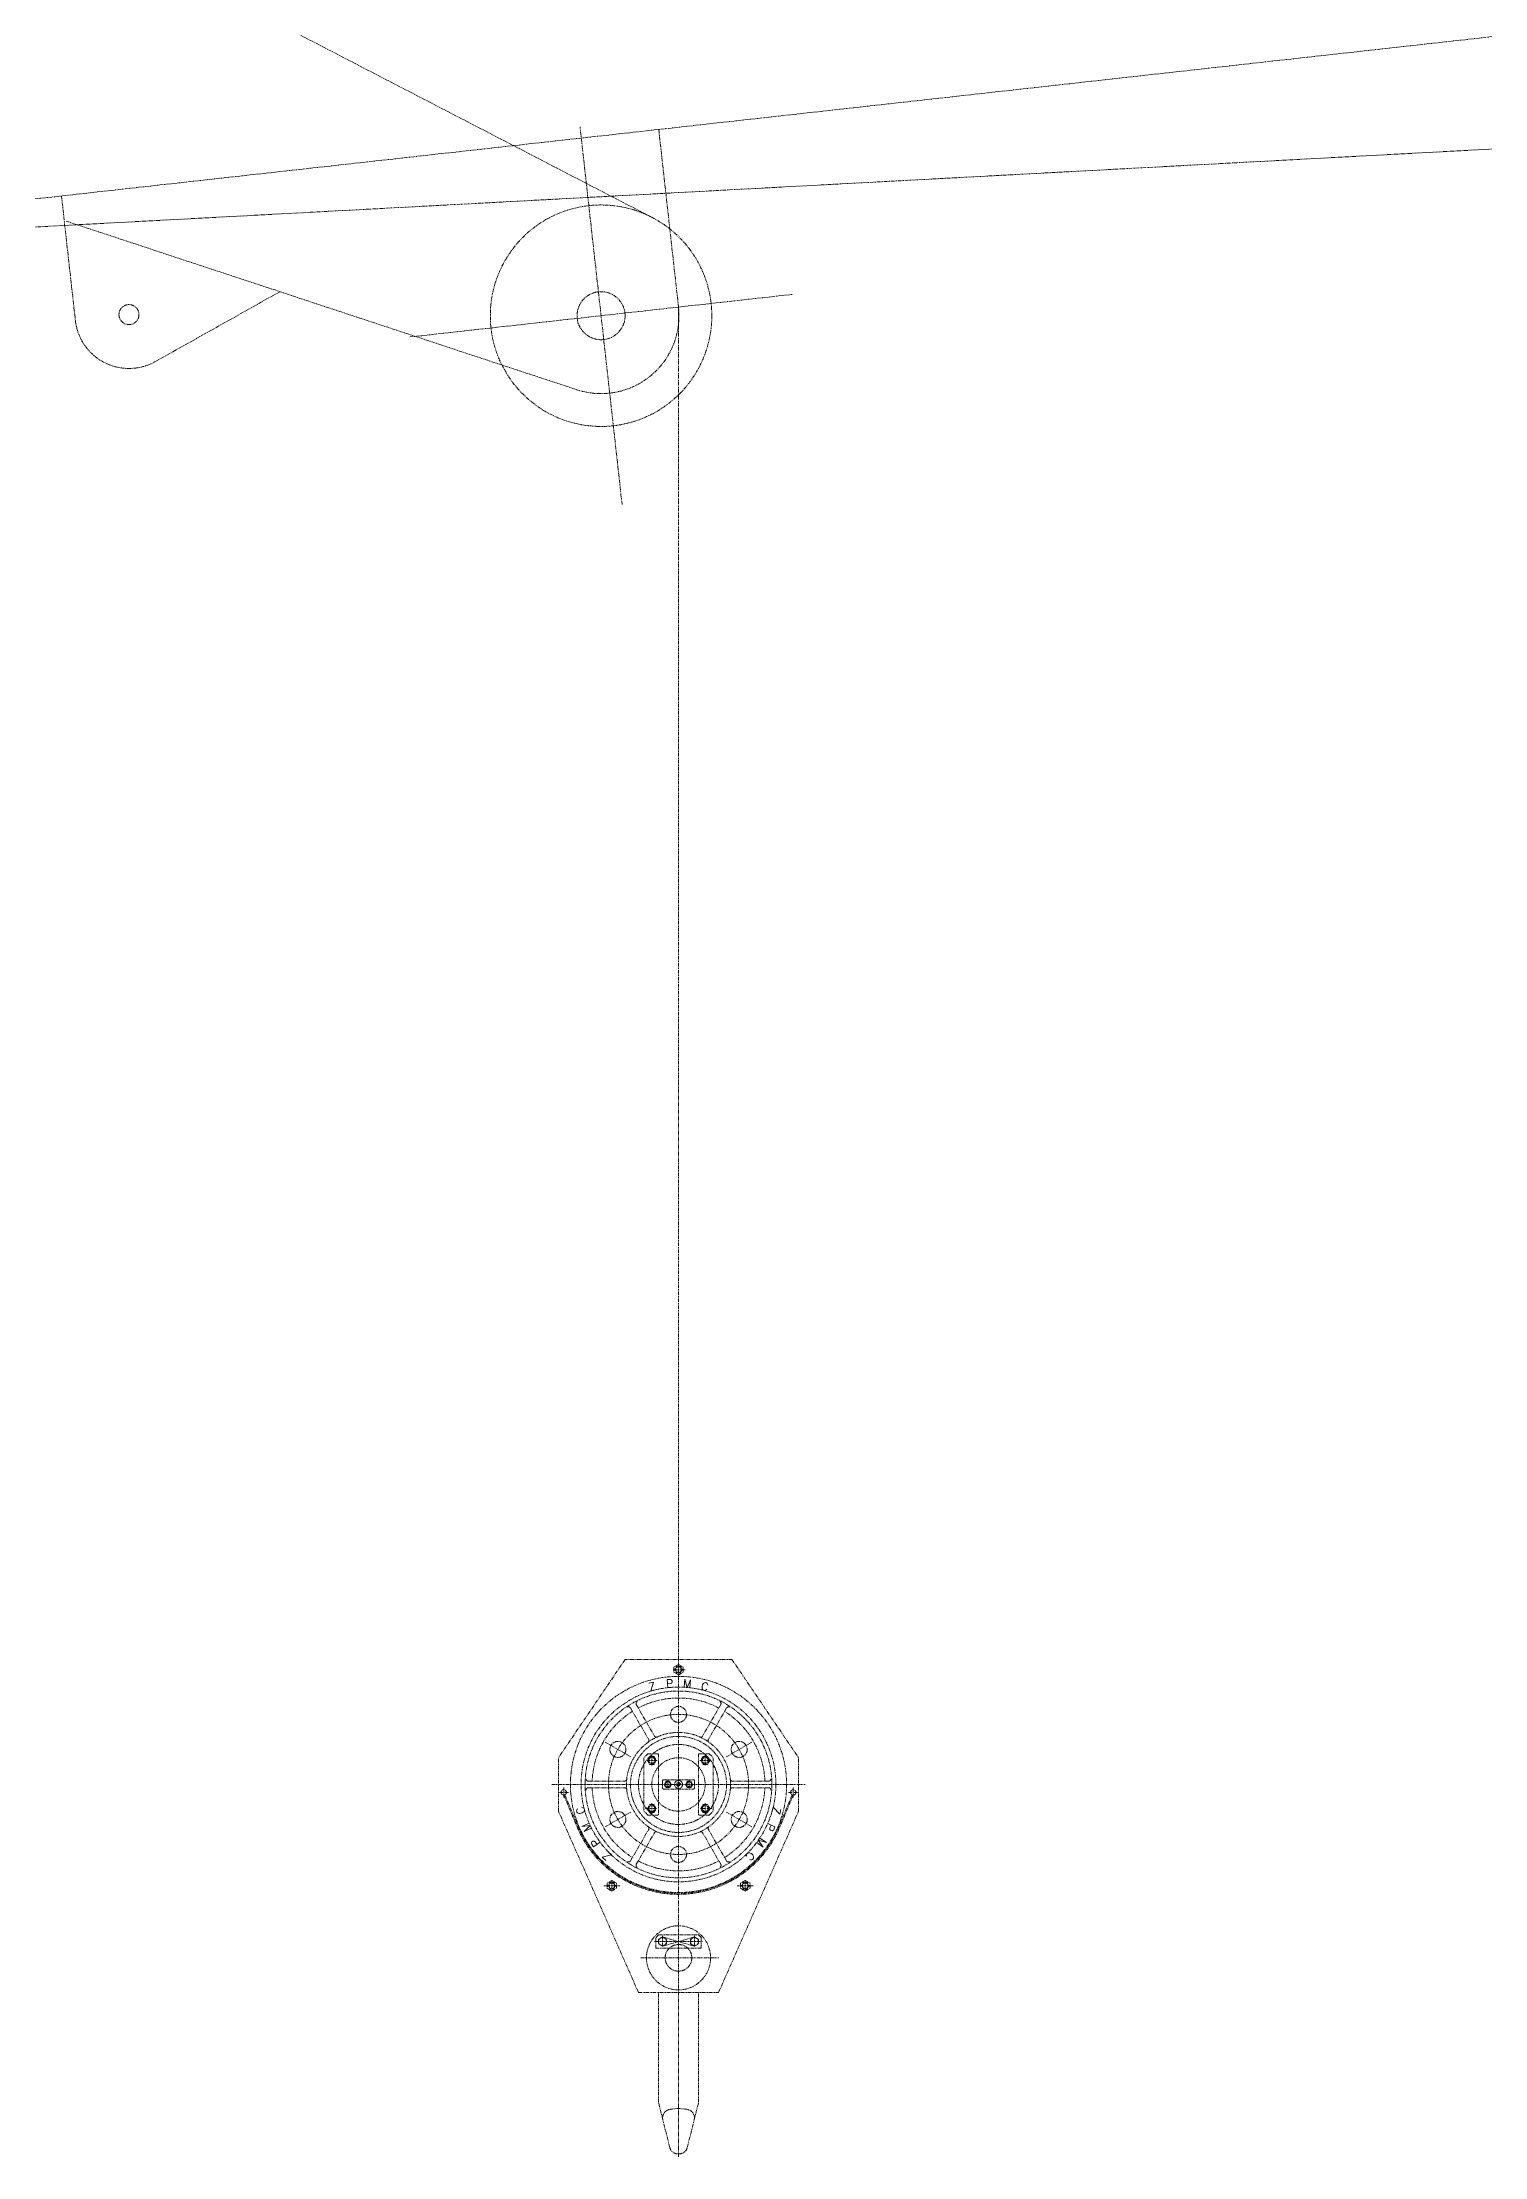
# Model space of a CAD drawing. Extents: x -77424 to 170509, y -26698 to 150000.
# Drawn here: x 59915 to 65321, y 26621 to 34547 of the extents above; entities that cross this region are included whole.
import ezdxf
from ezdxf.enums import TextEntityAlignment as Align

# ---------------------------------------------------------------- set-up
doc = ezdxf.new("R2010")
doc.units = 0
doc.header["$LTSCALE"] = 3.5
doc.header["$MEASUREMENT"] = 0
doc.linetypes.add('PHANTOM', pattern=[2.5, 1.25, -0.25, 0.25, -0.25, 0.25, -0.25])
doc.layers.add('_REFERENCE', color=253, linetype='CONTINUOUS')
doc.styles.add('BTL1', font='romand__.ttf')

# ---------------------------------------------------------------- blocks, each defined once
blk = doc.blocks.new('ZPMC MAIN CRANE STOWED POSITION')
at = {"layer": '_REFERENCE', "linetype": 'PHANTOM', "lineweight": 15, "ltscale": 3}
for p, q in [((38878, 21905.3), (48177.6, 17084.9)), ((16878.8, 13926.4), (79130.5, 20858.8)), ((57210.9, 17656.2), (43746.7, 16935.5)), ((48065.4, 16008.8), (47907.8, 17424.2)), ((48276.8, 16748.8), (48202.7, 17414.7)), ((45964.5, 17165.4), (46016.5, 16698.3)), ((45982.1, 17070.9), (47895.1, 16439.2)), ((46782.8, 16806.5), (46316.2, 16544.5)), ((47269.9, 16636.7), (48703.3, 16796.3)), ((48276.8, 9815.8), (48276.8, 16748.8)), ((48076.8, 11679.7), (47826.8, 11311.2)), ((48476.8, 11679.7), (48076.8, 11679.7)), ((48276.8, 11661), (48258.8, 11650.6)), ((48258.8, 11650.6), (48258.8, 11631.8)), ((48270, 11649.6), (48266.8, 11655.2)), ((48271.8, 11649.9), (48267.7, 11657)), ((48273, 11651.3), (48269.8, 11656.9)), ((48294.8, 11650.6), (48276.8, 11661)), ((48280.7, 11651.3), (48283.9, 11656.9)), ((48281.8, 11649.8), (48286, 11657)), ((48283.7, 11649.6), (48286.9, 11655.2)), ((48294.8, 11631.8), (48294.8, 11650.6)), ((48476.8, 11679.7), (48726.8, 11311.2)), ((48301.5, 11641.2), (48255.2, 11641.2)), ((48266.2, 11643), (48258.8, 11643)), ((48266.2, 11639.5), (48258.8, 11639.5)), ((48258.8, 11631.8), (48276.8, 11621.4)), ((48270, 11632.9), (48266.8, 11627.3)), ((48272, 11632.9), (48267.7, 11625.3)), ((48273, 11631.1), (48269.8, 11625.5)), ((48276.8, 11621.4), (48294.8, 11631.8)), ((48280.7, 11631.1), (48283.9, 11625.5)), ((48281.7, 11632.8), (48286.1, 11625.3)), ((48283.7, 11632.9), (48286.9, 11627.3)), ((48287.5, 11643), (48294.8, 11643)), ((48287.5, 11639.5), (48294.8, 11639.5)), ((48096.9, 11497.9), (48165, 11379.9)), ((48118.5, 11510.4), (48186.7, 11392.4)), ((48435.1, 11510.4), (48367, 11392.4)), ((48456.8, 11497.9), (48388.6, 11379.9)), ((48001.7, 11370), (48097.6, 11314.7)), ((48551.9, 11370), (48456.1, 11314.7)), ((47826.8, 11111.2), (47826.8, 11311.2)), ((48161.8, 11326.2), (48146.8, 11311.2)), ((48146.8, 11311.2), (48146.8, 11111.2)), ((48197, 11301.2), (48156.7, 11301.2)), ((48168.7, 11316.2), (48160.1, 11301.2)), ((48160.1, 11301.2), (48168.7, 11286.2)), ((48161.8, 11326.2), (48201.8, 11326.2)), ((48176.8, 11316.2), (48168.7, 11316.2)), ((48168.7, 11286.2), (48176.8, 11286.2)), ((48176.8, 11321.4), (48176.8, 11281)), ((48176.8, 11316.2), (48184.9, 11316.2)), ((48184.9, 11286.2), (48176.8, 11286.2)), ((48184.9, 11316.2), (48193.6, 11301.2)), ((48193.6, 11301.2), (48184.9, 11286.2)), ((48201.8, 11326.2), (48201.8, 11096.2)), ((48351.8, 11326.2), (48351.8, 11096.2)), ((48391.8, 11326.2), (48351.8, 11326.2)), ((48356.7, 11301.2), (48397, 11301.2)), ((48368.7, 11316.2), (48360.1, 11301.2)), ((48360.1, 11301.2), (48368.7, 11286.2)), ((48376.8, 11316.2), (48368.7, 11316.2)), ((48368.7, 11286.2), (48376.8, 11286.2)), ((48376.8, 11321.4), (48376.8, 11281)), ((48376.8, 11316.2), (48384.9, 11316.2)), ((48384.9, 11286.2), (48376.8, 11286.2)), ((48384.9, 11316.2), (48393.6, 11301.2)), ((48393.6, 11301.2), (48384.9, 11286.2)), ((48391.8, 11326.2), (48406.8, 11311.2)), ((48406.8, 11311.2), (48406.8, 11111.2)), ((48726.8, 11111.2), (48726.8, 11311.2)), ((47802.1, 11211.2), (48751.6, 11211.2)), ((47830.6, 11181.2), (47864, 11181.2)), ((47846.8, 11162.5), (47846.8, 11199.8)), ((47938.6, 11223.7), (48074.9, 11223.7)), ((47938.6, 11198.7), (48074.9, 11198.7)), ((48216.8, 11223.7), (48216.8, 11198.7)), ((48221.8, 11228.7), (48331.8, 11228.7)), ((48221.8, 11193.7), (48331.8, 11193.7)), ((48230.4, 11223.2), (48223.5, 11211.2)), ((48223.5, 11211.2), (48230.4, 11199.2)), ((48236.8, 11223.2), (48230.4, 11223.2)), ((48230.4, 11199.2), (48236.8, 11199.2)), ((48236.8, 11197.5), (48236.8, 11225.7)), ((48236.8, 11223.2), (48243.3, 11223.2)), ((48243.3, 11199.2), (48236.8, 11199.2)), ((48243.3, 11223.2), (48250.2, 11211.2)), ((48250.2, 11211.2), (48243.3, 11199.2)), ((48310.4, 11223.2), (48303.5, 11211.2)), ((48303.5, 11211.2), (48310.4, 11199.2)), ((48316.8, 11223.2), (48310.4, 11223.2)), ((48310.4, 11199.2), (48316.8, 11199.2)), ((48316.8, 11197.5), (48316.8, 11225.7)), ((48316.8, 11223.2), (48323.3, 11223.2)), ((48323.3, 11199.2), (48316.8, 11199.2)), ((48323.3, 11223.2), (48330.2, 11211.2)), ((48330.2, 11211.2), (48323.3, 11199.2)), ((48336.8, 11223.7), (48336.8, 11198.7)), ((48615.1, 11223.7), (48478.8, 11223.7)), ((48615.1, 11198.7), (48478.8, 11198.7)), ((48723.1, 11181.2), (48689.6, 11181.2)), ((48706.8, 11162.5), (48706.8, 11199.8)), ((48126.8, 10431.2), (47826.8, 11111.2)), ((47846.8, 11171.2), (47896.9, 11051.8)), ((47850.5, 11172.8), (47900.6, 11053.4)), ((48001.7, 11052.4), (48097.6, 11107.7)), ((48161.8, 11096.2), (48146.8, 11111.2)), ((48194.8, 11121.2), (48151.7, 11121.2)), ((48160.1, 11121.2), (48168.7, 11136.2)), ((48168.7, 11106.2), (48160.1, 11121.2)), ((48161.8, 11096.2), (48201.8, 11096.2)), ((48168.7, 11136.2), (48176.8, 11136.2)), ((48176.8, 11106.2), (48168.7, 11106.2)), ((48176.8, 11101), (48176.8, 11141.4)), ((48184.9, 11136.2), (48176.8, 11136.2)), ((48176.8, 11106.2), (48184.9, 11106.2)), ((48193.6, 11121.2), (48184.9, 11136.2)), ((48184.9, 11106.2), (48193.6, 11121.2)), ((48391.8, 11096.2), (48351.8, 11096.2)), ((48402, 11121.2), (48358.9, 11121.2)), ((48360.1, 11121.2), (48368.7, 11136.2)), ((48368.7, 11106.2), (48360.1, 11121.2)), ((48368.7, 11136.2), (48376.8, 11136.2)), ((48376.8, 11106.2), (48368.7, 11106.2)), ((48376.8, 11101), (48376.8, 11141.4)), ((48384.9, 11136.2), (48376.8, 11136.2)), ((48376.8, 11106.2), (48384.9, 11106.2)), ((48393.6, 11121.2), (48384.9, 11136.2)), ((48384.9, 11106.2), (48393.6, 11121.2)), ((48391.8, 11096.2), (48406.8, 11111.2)), ((48426.8, 10431.2), (48726.8, 11111.2)), ((48551.9, 11052.4), (48456.1, 11107.7)), ((48703.1, 11172.8), (48653.1, 11053.4)), ((48706.8, 11171.2), (48656.8, 11051.8)), ((48096.9, 10924.5), (48165, 11042.6)), ((48118.5, 10912), (48186.7, 11030.1)), ((48435.1, 10912), (48367, 11030.1)), ((48456.8, 10924.5), (48388.6, 11042.6)), ((47997.2, 10831.2), (48056.5, 10831.2)), ((48026.8, 10851), (48008.8, 10840.6)), ((48008.8, 10840.6), (48008.8, 10821.8)), ((48016.2, 10833), (48008.8, 10833)), ((48016.2, 10829.5), (48008.8, 10829.5)), ((48008.8, 10821.8), (48026.8, 10811.4)), ((48020, 10839.6), (48016.8, 10845.2)), ((48020, 10822.9), (48016.8, 10817.3)), ((48021.8, 10839.9), (48017.7, 10847)), ((48022, 10822.9), (48017.7, 10815.3)), ((48023, 10841.3), (48019.8, 10846.9)), ((48023, 10821.1), (48019.8, 10815.5)), ((48026.8, 10852.2), (48026.8, 10810.7)), ((48044.8, 10840.6), (48026.8, 10851)), ((48026.8, 10811.4), (48044.8, 10821.8)), ((48030.7, 10841.3), (48033.9, 10846.9)), ((48030.7, 10821.1), (48033.9, 10815.5)), ((48031.7, 10822.8), (48036.1, 10815.3)), ((48031.8, 10839.8), (48036, 10847)), ((48033.7, 10839.6), (48036.9, 10845.2)), ((48033.7, 10822.9), (48036.9, 10817.3)), ((48037.5, 10833), (48044.8, 10833)), ((48037.5, 10829.5), (48044.8, 10829.5)), ((48044.8, 10821.8), (48044.8, 10840.6)), ((48556.5, 10831.2), (48497.2, 10831.2)), ((48526.8, 10851), (48508.8, 10840.6)), ((48508.8, 10840.6), (48508.8, 10821.8)), ((48516.2, 10833), (48508.8, 10833)), ((48516.2, 10829.5), (48508.8, 10829.5)), ((48508.8, 10821.8), (48526.8, 10811.4)), ((48520, 10839.6), (48516.8, 10845.2)), ((48520, 10822.9), (48516.8, 10817.3)), ((48521.8, 10839.9), (48517.7, 10847)), ((48522, 10822.9), (48517.7, 10815.3)), ((48523, 10841.3), (48519.8, 10846.9)), ((48523, 10821.1), (48519.8, 10815.5)), ((48526.8, 10852.2), (48526.8, 10810.7)), ((48544.8, 10840.6), (48526.8, 10851)), ((48526.8, 10811.4), (48544.8, 10821.8)), ((48530.7, 10841.3), (48533.9, 10846.9)), ((48530.7, 10821.1), (48533.9, 10815.5)), ((48531.7, 10822.8), (48536.1, 10815.3)), ((48531.8, 10839.8), (48536, 10847)), ((48533.7, 10839.6), (48536.9, 10845.2)), ((48533.7, 10822.9), (48536.9, 10817.3)), ((48537.5, 10833), (48544.8, 10833)), ((48537.5, 10829.5), (48544.8, 10829.5)), ((48544.8, 10821.8), (48544.8, 10840.6)), ((48187.2, 10622.2), (48366.6, 10622.2)), ((48201.8, 10647.2), (48191.8, 10637.2)), ((48191.8, 10597.2), (48191.8, 10637.2)), ((48201.8, 10647.2), (48351.8, 10647.2)), ((48216.8, 10639.5), (48201.8, 10630.9)), ((48201.8, 10630.9), (48201.8, 10613.6)), ((48216.8, 10643.2), (48216.8, 10601.7)), ((48216.8, 10639.5), (48336.8, 10604.9)), ((48336.8, 10639.5), (48216.8, 10604.9)), ((48231.8, 10630.9), (48216.8, 10639.5)), ((48231.8, 10613.6), (48231.8, 10630.9)), ((48321.8, 10630.9), (48336.8, 10639.5)), ((48321.8, 10613.6), (48321.8, 10630.9)), ((48336.8, 10643.2), (48336.8, 10601.7)), ((48336.8, 10639.5), (48351.8, 10630.9)), ((48351.8, 10647.2), (48361.8, 10637.2)), ((48351.8, 10630.9), (48351.8, 10613.6)), ((48361.8, 10637.2), (48361.8, 10597.2)), ((48136.1, 10561.2), (48427.8, 10561.2)), ((48191.8, 10597.2), (48361.8, 10597.2)), ((48201.8, 10613.6), (48216.8, 10604.9)), ((48216.8, 10604.9), (48231.8, 10613.6)), ((48336.8, 10604.9), (48321.8, 10613.6)), ((48351.8, 10613.6), (48336.8, 10604.9)), ((48126.8, 10431.2), (48426.8, 10431.2)), ((48201.4, 10020.4), (48201.4, 10431.2)), ((48352.2, 10020.4), (48352.2, 10431.2)), ((48243.9, 9850.5), (48201.4, 10020.4)), ((48309.7, 9850.5), (48352.2, 10020.4))]:
    blk.add_line(p, q, dxfattribs=at)
at = {"layer": '_REFERENCE'}
for p, q in [((48276.8, 11616.2), (48276.8, 11616.2)), ((47926.1, 11008.7), (47926.1, 11008.7)), ((48627.6, 11008.7), (48627.6, 11008.7))]:
    blk.add_line(p, q, dxfattribs=at)
at = {"layer": '_REFERENCE', "linetype": 'PHANTOM', "lineweight": 15, "ltscale": 3}
for centre, radius in [((47986.6, 16716.5), 415), ((47986.6, 16716.5), 90), ((46217.3, 16720.7), 37.5), ((48276.8, 11641.2), 10.8), ((48276.8, 11211.2), 405), ((48276.8, 11211.2), 365), ((48276.8, 11211.2), 350), ((48276.8, 11473.7), 30), ((48276.8, 11211.2), 262.5), ((48049.5, 11342.5), 30), ((48276.8, 11211.2), 195), ((48276.8, 11211.2), 180), ((48276.8, 11211.2), 150), ((48504.2, 11342.5), 30), ((48276.8, 11211.2), 100), ((47846.8, 11181.2), 10), ((48236.8, 11211.6), 9), ((48276.8, 11211.2), 15), ((48276.8, 11211.2), 5.5), ((48316.8, 11211.6), 9), ((48706.8, 11181.2), 10), ((48049.5, 11080), 30), ((48504.2, 11080), 30), ((48276.8, 10948.7), 30), ((48026.8, 10831.2), 10.8), ((48526.8, 10831.2), 10.8), ((48276.8, 10561.2), 120), ((48216.8, 10622.2), 15), ((48336.8, 10622.2), 15), ((48276.8, 10561.2), 50)]:
    blk.add_circle(centre, radius, dxfattribs=at)
for centre, radius, start, end in [((47986.6, 16716.5), 292, 251.72625, 6.35436), ((46217.3, 16720.7), 202, 186.35436, 299.30934), ((48276.8, 11641.2), 12, 265.21502, 184.78046), ((48090, 11493.9), 8, 30, 123.46809), ((48125.5, 11514.4), 8, 116.53191, 210), ((48276.8, 11211.2), 323.9, 62.21196, 117.78804), ((48428.2, 11514.4), 8, 330, 63.46809), ((48463.7, 11493.9), 8, 56.53191, 150), ((48276.8, 11211.2), 323.9, 122.21196, 177.78804), ((48276.8, 11211.2), 323.9, 2.21196, 57.78804), ((48158.1, 11375.9), 8, 305.79591, 30), ((48193.6, 11396.4), 8, 210, 294.20409), ((48360.1, 11396.4), 8, 245.79591, 330), ((48395.6, 11375.9), 8, 150, 234.20409), ((47938.6, 11231.7), 8, 176.53191, 270), ((47938.6, 11190.7), 8, 90, 183.46809), ((48276.8, 11211.2), 323.9, 182.21196, 237.78804), ((48074.9, 11231.7), 8, 270, 354.20409), ((48074.9, 11190.7), 8, 5.79591, 90), ((48221.8, 11223.7), 5, 90, 180), ((48221.8, 11198.7), 5, 180, 270), ((48276.8, 11211.2), 7.5, 0, 270), ((48331.8, 11223.7), 5, 0, 90), ((48331.8, 11198.7), 5, 270, 0), ((48276.8, 11211.2), 323.9, 302.21196, 357.78804), ((48478.8, 11231.7), 8, 185.79591, 270), ((48478.8, 11190.7), 8, 90, 174.20409), ((48615.1, 11231.7), 8, 270, 3.46809), ((48615.1, 11190.7), 8, 356.53191, 90), ((48276.8, 11211.2), 412, 202.75658, 337.24342), ((48276.8, 11211.2), 408, 202.75658, 337.24342), ((48158.1, 11046.6), 8, 330, 54.20409), ((48193.6, 11026.1), 8, 65.79591, 150), ((48360.1, 11026.1), 8, 30, 114.20409), ((48395.6, 11046.6), 8, 125.79591, 210), ((48090, 10928.5), 8, 236.53191, 330), ((48125.5, 10908), 8, 150, 243.46809), ((48276.8, 11211.2), 323.9, 242.21196, 297.78804), ((48428.2, 10908), 8, 296.53191, 30), ((48463.7, 10928.5), 8, 210, 303.46809), ((48026.8, 10831.2), 12, 265.21502, 184.78046), ((48526.8, 10831.2), 12, 265.21502, 184.78046), ((48249.2, 9961.4), 32, 101.55784, 194.03624), ((48276.8, 9826.2), 170, 78.44216, 101.55784), ((48304.5, 9961.4), 32, 345.96376, 78.44216), ((48275, 9858.2), 32, 194.03624, 269.23107), ((48278.7, 9858.2), 32, 270.76893, 345.96376), ((48276.8, 9996.2), 170, 269.23107, 270.76893)]:
    blk.add_arc(centre, radius, start, end, dxfattribs=at)
at = {"layer": '_REFERENCE', "linetype": 'PHANTOM', "lineweight": 15, "ltscale": 3, "extrusion": (0, 0, -1)}
for centre, major_axis, start_param, end_param in [((48176.8, 11301.2), (9.19, -9.19), 2.229357, 7.260024), ((48176.8, 11301.2), (7.78, -7.78), -0.785398, 5.497787), ((48176.8, 11121.2), (9.19, 9.19), 5.306347, 10.337013), ((48176.8, 11121.2), (7.78, -7.78), -0.785398, 5.497787)]:
    blk.add_ellipse(centre, major_axis=major_axis, ratio=1, start_param=start_param, end_param=end_param, dxfattribs=at)
at = {"layer": '_REFERENCE', "linetype": 'PHANTOM', "lineweight": 15, "ltscale": 3}
for centre, major_axis, start_param, end_param in [((48376.8, 11301.2), (-9.19, -9.19), 2.229357, 7.260024), ((48376.8, 11301.2), (-7.78, -7.78), -0.785398, 5.497787), ((48376.8, 11121.2), (-9.19, 9.19), 5.306347, 10.337013), ((48376.8, 11121.2), (-7.78, -7.78), -0.785398, 5.497787)]:
    blk.add_ellipse(centre, major_axis=major_axis, ratio=1, start_param=start_param, end_param=end_param, dxfattribs=at)
at = {"layer": '_REFERENCE', "style": 'BTL1'}
for s, rotation, p in [('Z', 15, (48178.5, 11578.3)), ('P', 5, (48243.7, 11589.8)), ('M', 355, (48310, 11589.8)), ('C', 345, (48375.2, 11578.3)), ('C', 105, (47909.8, 11112.9)), ('Z', 255, (48643.9, 11112.9)), ('M', 115, (47932.4, 11050.6)), ('P', 245, (48621.2, 11050.6)), ('P', 125, (47965.6, 10993.3)), ('Z', 135, (48008.1, 10942.5)), ('C', 225, (48545.5, 10942.5)), ('M', 235, (48588.1, 10993.3))]:
    blk.add_text(s, height=30, rotation=rotation, dxfattribs=at).set_placement(p, align=Align.MIDDLE_CENTER)

msp = doc.modelspace()

# ---------------------------------------------------------------- block references
at = {"layer": '_REFERENCE'}
msp.add_blockref('ZPMC MAIN CRANE STOWED POSITION', (14022.6, 16805.4), dxfattribs=at)

doc.saveas('drawing.dxf')
